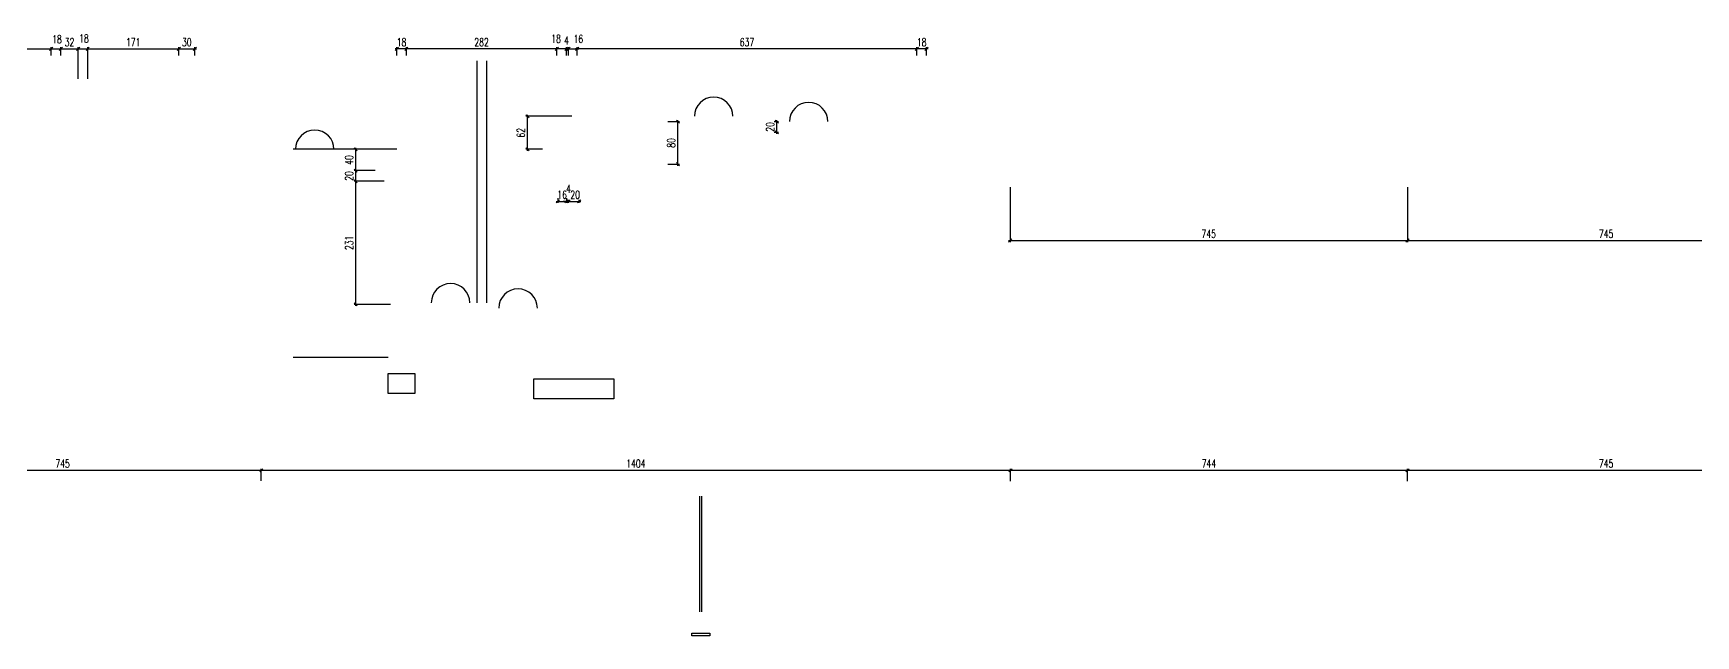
# Model space of a CAD drawing. Extents: x 307 to 786, y -197 to -94.
# Drawn here: x 363.76 to 394.93, y -135.85 to -124.54 of the extents above; entities that cross this region are included whole.
import ezdxf

# ---------------------------------------------------------------- set-up
doc = ezdxf.new("R2010")
doc.units = 0
doc.header["$LTSCALE"] = 0.5
doc.header["$MEASUREMENT"] = 0
doc.layers.get('DEFPOINTS').update_dxf_attribs({"linetype": 'CONTINUOUS'})
doc.layers.add('COTATION', color=7, linetype='CONTINUOUS')
doc.styles.add('ROMANS8', font='romans.shx', dxfattribs={"width": 0.7})
doc.dimstyles.new('COT50 cm', dxfattribs={"dimtxt": 0.15, "dimasz": 0.06, "dimexe": 0.03, "dimexo": 0.1, "dimgap": 0.05, "dimtad": 1, "dimdec": 0, "dimlfac": 100, "dimzin": 0, "dimdsep": 46, "dimtxsty": 'ROMANS8', "dimblk1": 'OBLIQUE', "dimblk2": 'OBLIQUE', "dimsah": 1, "dimcen": 0.03, "dimdle": 0.03, "dimclrt": 1, "dimadec": 0, "dimazin": 0, "dimtfac": 1, "dimtdec": 0, "dimtmove": 0, "dimatfit": 3, "dimfxl": 1, "dimfxlon": 1, "dimtolj": 1, "dimtzin": 0, "dimlwd": -1, "dimlwe": -1, "dimarcsym": 0})

# ---------------------------------------------------------------- blocks, each defined once
blk = doc.blocks.new('_Oblique')
at = {"layer": 'COTATION', "color": 0, "lineweight": -2}
blk.add_line((-0.5, -0.5), (0.5, 0.5), dxfattribs=at)
blk = doc.blocks.new('*D91')
at = {"layer": 'COTATION', "color": 0, "transparency": 16777216}
for p, q in [((382.071, -127.429), (382.071, -128.459)), ((389.52, -127.429), (389.52, -128.459)), ((382.041, -128.429), (389.55, -128.429))]:
    blk.add_line(p, q, dxfattribs=at)
at = {"layer": 'DEFPOINTS', "color": 0, "transparency": 16777216}
for p in [(382.071, -126.905), (389.52, -126.905), (389.52, -128.429)]:
    blk.add_point(p, dxfattribs=at)
at = {"layer": 'COTATION', "color": 0, "transparency": 16777216, "xscale": 0.06, "yscale": 0.06, "zscale": 0.06, "rotation": 180}
blk.add_blockref('_Oblique', (382.071, -128.429), dxfattribs=at)
at = {"layer": 'COTATION', "color": 0, "transparency": 16777216, "xscale": 0.06, "yscale": 0.06, "zscale": 0.06}
blk.add_blockref('_Oblique', (389.52, -128.429), dxfattribs=at)
at = {"layer": 'COTATION', "color": 1, "transparency": 16777216, "insert": (385.795, -128.304), "char_height": 0.15, "attachment_point": 5, "style": 'ROMANS8'}
blk.add_mtext('\\A1;745', dxfattribs=at)
blk = doc.blocks.new('*D92')
at = {"layer": 'COTATION', "color": 0, "transparency": 16777216}
for p, q in [((389.52, -127.429), (389.52, -128.459)), ((396.97, -127.608), (396.97, -128.459)), ((389.49, -128.429), (397, -128.429))]:
    blk.add_line(p, q, dxfattribs=at)
at = {"layer": 'DEFPOINTS', "color": 0, "transparency": 16777216}
for p in [(389.52, -126.905), (396.97, -127.508), (396.97, -128.429)]:
    blk.add_point(p, dxfattribs=at)
at = {"layer": 'COTATION', "color": 0, "transparency": 16777216, "xscale": 0.06, "yscale": 0.06, "zscale": 0.06, "rotation": 180}
blk.add_blockref('_Oblique', (389.52, -128.429), dxfattribs=at)
at = {"layer": 'COTATION', "color": 0, "transparency": 16777216, "xscale": 0.06, "yscale": 0.06, "zscale": 0.06}
blk.add_blockref('_Oblique', (396.97, -128.429), dxfattribs=at)
at = {"layer": 'COTATION', "color": 1, "transparency": 16777216, "insert": (393.245, -128.304), "char_height": 0.15, "attachment_point": 5, "style": 'ROMANS8'}
blk.add_mtext('\\A1;745', dxfattribs=at)
blk = doc.blocks.new('*D502')
at = {"layer": 'COTATION', "color": 0, "transparency": 16777216}
for p, q in [((360.553, -132.741), (368.063, -132.741)), ((360.583, -132.937), (360.583, -132.711)), ((368.033, -132.937), (368.033, -132.711))]:
    blk.add_line(p, q, dxfattribs=at)
at = {"layer": 'DEFPOINTS', "color": 0, "transparency": 16777216}
for p in [(368.033, -132.741), (360.583, -133.037), (368.033, -133.037)]:
    blk.add_point(p, dxfattribs=at)
at = {"layer": 'COTATION', "color": 0, "transparency": 16777216, "xscale": 0.06, "yscale": 0.06, "zscale": 0.06, "rotation": 180}
blk.add_blockref('_Oblique', (360.583, -132.741), dxfattribs=at)
at = {"layer": 'COTATION', "color": 0, "transparency": 16777216, "xscale": 0.06, "yscale": 0.06, "zscale": 0.06}
blk.add_blockref('_Oblique', (368.033, -132.741), dxfattribs=at)
at = {"layer": 'COTATION', "color": 1, "transparency": 16777216, "insert": (364.308, -132.616), "char_height": 0.15, "attachment_point": 5, "style": 'ROMANS8'}
blk.add_mtext('\\A1;745', dxfattribs=at)
blk = doc.blocks.new('*D503')
at = {"layer": 'COTATION', "color": 0, "transparency": 16777216}
for p, q in [((368.003, -132.741), (382.107, -132.741)), ((368.033, -132.937), (368.033, -132.711)), ((382.077, -132.942), (382.077, -132.711))]:
    blk.add_line(p, q, dxfattribs=at)
at = {"layer": 'DEFPOINTS', "color": 0, "transparency": 16777216}
for p in [(382.077, -132.741), (368.033, -133.037), (382.077, -133.042)]:
    blk.add_point(p, dxfattribs=at)
at = {"layer": 'COTATION', "color": 0, "transparency": 16777216, "xscale": 0.06, "yscale": 0.06, "zscale": 0.06, "rotation": 180}
blk.add_blockref('_Oblique', (368.033, -132.741), dxfattribs=at)
at = {"layer": 'COTATION', "color": 0, "transparency": 16777216, "xscale": 0.06, "yscale": 0.06, "zscale": 0.06}
blk.add_blockref('_Oblique', (382.077, -132.741), dxfattribs=at)
at = {"layer": 'COTATION', "color": 1, "transparency": 16777216, "insert": (375.055, -132.616), "char_height": 0.15, "attachment_point": 5, "style": 'ROMANS8'}
blk.add_mtext('\\A1;1404', dxfattribs=at)
blk = doc.blocks.new('*D504')
at = {"layer": 'COTATION', "color": 0, "transparency": 16777216}
for p, q in [((382.047, -132.741), (389.55, -132.741)), ((382.077, -132.942), (382.077, -132.711)), ((389.52, -132.942), (389.52, -132.711))]:
    blk.add_line(p, q, dxfattribs=at)
at = {"layer": 'DEFPOINTS', "color": 0, "transparency": 16777216}
for p in [(389.52, -132.741), (382.077, -133.042), (389.52, -133.042)]:
    blk.add_point(p, dxfattribs=at)
at = {"layer": 'COTATION', "color": 0, "transparency": 16777216, "xscale": 0.06, "yscale": 0.06, "zscale": 0.06, "rotation": 180}
blk.add_blockref('_Oblique', (382.077, -132.741), dxfattribs=at)
at = {"layer": 'COTATION', "color": 0, "transparency": 16777216, "xscale": 0.06, "yscale": 0.06, "zscale": 0.06}
blk.add_blockref('_Oblique', (389.52, -132.741), dxfattribs=at)
at = {"layer": 'COTATION', "color": 1, "transparency": 16777216, "insert": (385.798, -132.616), "char_height": 0.15, "attachment_point": 5, "style": 'ROMANS8'}
blk.add_mtext('\\A1;744', dxfattribs=at)
blk = doc.blocks.new('*D505')
at = {"layer": 'COTATION', "color": 0, "transparency": 16777216}
for p, q in [((389.49, -132.741), (397, -132.741)), ((389.52, -132.942), (389.52, -132.711)), ((396.97, -132.9), (396.97, -132.711))]:
    blk.add_line(p, q, dxfattribs=at)
at = {"layer": 'DEFPOINTS', "color": 0, "transparency": 16777216}
for p in [(396.97, -132.741), (389.52, -133.042), (396.97, -133)]:
    blk.add_point(p, dxfattribs=at)
at = {"layer": 'COTATION', "color": 0, "transparency": 16777216, "xscale": 0.06, "yscale": 0.06, "zscale": 0.06, "rotation": 180}
blk.add_blockref('_Oblique', (389.52, -132.741), dxfattribs=at)
at = {"layer": 'COTATION', "color": 0, "transparency": 16777216, "xscale": 0.06, "yscale": 0.06, "zscale": 0.06}
blk.add_blockref('_Oblique', (396.97, -132.741), dxfattribs=at)
at = {"layer": 'COTATION', "color": 1, "transparency": 16777216, "insert": (393.245, -132.616), "char_height": 0.15, "attachment_point": 5, "style": 'ROMANS8'}
blk.add_mtext('\\A1;745', dxfattribs=at)
blk = doc.blocks.new('*D756')
at = {"layer": 'COTATION', "color": 0, "transparency": 16777216}
for p, q in [((359.539, -124.832), (364.125, -124.832)), ((359.569, -125.832), (359.569, -124.802)), ((364.095, -124.958), (364.095, -124.802))]:
    blk.add_line(p, q, dxfattribs=at)
at = {"layer": 'DEFPOINTS', "color": 0, "transparency": 16777216}
for p in [(364.095, -124.832), (364.095, -125.058), (359.569, -126.96)]:
    blk.add_point(p, dxfattribs=at)
at = {"layer": 'COTATION', "color": 0, "transparency": 16777216, "xscale": 0.06, "yscale": 0.06, "zscale": 0.06, "rotation": 180}
blk.add_blockref('_Oblique', (359.569, -124.832), dxfattribs=at)
at = {"layer": 'COTATION', "color": 0, "transparency": 16777216, "xscale": 0.06, "yscale": 0.06, "zscale": 0.06}
blk.add_blockref('_Oblique', (364.095, -124.832), dxfattribs=at)
at = {"layer": 'COTATION', "color": 1, "transparency": 16777216, "insert": (361.832, -124.707), "char_height": 0.15, "attachment_point": 5, "style": 'ROMANS8'}
blk.add_mtext('\\A1;453', dxfattribs=at)
blk = doc.blocks.new('*D757')
at = {"layer": 'COTATION', "color": 0, "transparency": 16777216}
for p, q in [((364.065, -124.832), (364.305, -124.832)), ((364.095, -124.958), (364.095, -124.802)), ((364.275, -124.958), (364.275, -124.802))]:
    blk.add_line(p, q, dxfattribs=at)
at = {"layer": 'DEFPOINTS', "color": 0, "transparency": 16777216}
for p in [(364.275, -124.832), (364.095, -125.058), (364.275, -125.058)]:
    blk.add_point(p, dxfattribs=at)
at = {"layer": 'COTATION', "color": 0, "transparency": 16777216, "xscale": 0.06, "yscale": 0.06, "zscale": 0.06, "rotation": 180}
blk.add_blockref('_Oblique', (364.095, -124.832), dxfattribs=at)
at = {"layer": 'COTATION', "color": 0, "transparency": 16777216, "xscale": 0.06, "yscale": 0.06, "zscale": 0.06}
blk.add_blockref('_Oblique', (364.275, -124.832), dxfattribs=at)
at = {"layer": 'COTATION', "color": 1, "transparency": 16777216, "insert": (364.202, -124.651), "char_height": 0.15, "attachment_point": 5, "style": 'ROMANS8'}
blk.add_mtext('\\A1;18', dxfattribs=at)
blk = doc.blocks.new('*D758')
at = {"layer": 'COTATION', "color": 0, "transparency": 16777216}
for p, q in [((364.245, -124.832), (364.628, -124.832)), ((364.275, -124.958), (364.275, -124.802)), ((364.598, -125.397), (364.598, -124.802))]:
    blk.add_line(p, q, dxfattribs=at)
at = {"layer": 'DEFPOINTS', "color": 0, "transparency": 16777216}
for p in [(364.598, -124.832), (364.275, -125.058), (364.598, -125.497)]:
    blk.add_point(p, dxfattribs=at)
at = {"layer": 'COTATION', "color": 0, "transparency": 16777216, "xscale": 0.06, "yscale": 0.06, "zscale": 0.06, "rotation": 180}
blk.add_blockref('_Oblique', (364.275, -124.832), dxfattribs=at)
at = {"layer": 'COTATION', "color": 0, "transparency": 16777216, "xscale": 0.06, "yscale": 0.06, "zscale": 0.06}
blk.add_blockref('_Oblique', (364.598, -124.832), dxfattribs=at)
at = {"layer": 'COTATION', "color": 1, "transparency": 16777216, "insert": (364.437, -124.707), "char_height": 0.15, "attachment_point": 5, "style": 'ROMANS8'}
blk.add_mtext('\\A1;32', dxfattribs=at)
blk = doc.blocks.new('*D759')
at = {"layer": 'COTATION', "color": 0, "transparency": 16777216}
for p, q in [((364.568, -124.832), (364.808, -124.832)), ((364.598, -125.397), (364.598, -124.802)), ((364.778, -125.397), (364.778, -124.802))]:
    blk.add_line(p, q, dxfattribs=at)
at = {"layer": 'DEFPOINTS', "color": 0, "transparency": 16777216}
for p in [(364.778, -124.832), (364.598, -125.497), (364.778, -125.497)]:
    blk.add_point(p, dxfattribs=at)
at = {"layer": 'COTATION', "color": 0, "transparency": 16777216, "xscale": 0.06, "yscale": 0.06, "zscale": 0.06, "rotation": 180}
blk.add_blockref('_Oblique', (364.598, -124.832), dxfattribs=at)
at = {"layer": 'COTATION', "color": 0, "transparency": 16777216, "xscale": 0.06, "yscale": 0.06, "zscale": 0.06}
blk.add_blockref('_Oblique', (364.778, -124.832), dxfattribs=at)
at = {"layer": 'COTATION', "color": 1, "transparency": 16777216, "insert": (364.709, -124.636), "char_height": 0.15, "attachment_point": 5, "style": 'ROMANS8'}
blk.add_mtext('\\A1;18', dxfattribs=at)
blk = doc.blocks.new('*D760')
at = {"layer": 'COTATION', "color": 0, "transparency": 16777216}
for p, q in [((364.748, -124.832), (366.515, -124.832)), ((364.778, -125.397), (364.778, -124.802)), ((366.485, -124.958), (366.485, -124.802))]:
    blk.add_line(p, q, dxfattribs=at)
at = {"layer": 'DEFPOINTS', "color": 0, "transparency": 16777216}
for p in [(366.485, -124.832), (366.485, -125.058), (364.778, -125.497)]:
    blk.add_point(p, dxfattribs=at)
at = {"layer": 'COTATION', "color": 0, "transparency": 16777216, "xscale": 0.06, "yscale": 0.06, "zscale": 0.06, "rotation": 180}
blk.add_blockref('_Oblique', (364.778, -124.832), dxfattribs=at)
at = {"layer": 'COTATION', "color": 0, "transparency": 16777216, "xscale": 0.06, "yscale": 0.06, "zscale": 0.06}
blk.add_blockref('_Oblique', (366.485, -124.832), dxfattribs=at)
at = {"layer": 'COTATION', "color": 1, "transparency": 16777216, "insert": (365.632, -124.707), "char_height": 0.15, "attachment_point": 5, "style": 'ROMANS8'}
blk.add_mtext('\\A1;171', dxfattribs=at)
blk = doc.blocks.new('*D761')
at = {"layer": 'COTATION', "color": 0, "transparency": 16777216}
for p, q in [((366.455, -124.832), (366.815, -124.832)), ((366.485, -124.958), (366.485, -124.802)), ((366.785, -124.958), (366.785, -124.802))]:
    blk.add_line(p, q, dxfattribs=at)
at = {"layer": 'DEFPOINTS', "color": 0, "transparency": 16777216}
for p in [(366.785, -124.832), (366.485, -125.058), (366.785, -125.058)]:
    blk.add_point(p, dxfattribs=at)
at = {"layer": 'COTATION', "color": 0, "transparency": 16777216, "xscale": 0.06, "yscale": 0.06, "zscale": 0.06, "rotation": 180}
blk.add_blockref('_Oblique', (366.485, -124.832), dxfattribs=at)
at = {"layer": 'COTATION', "color": 0, "transparency": 16777216, "xscale": 0.06, "yscale": 0.06, "zscale": 0.06}
blk.add_blockref('_Oblique', (366.785, -124.832), dxfattribs=at)
at = {"layer": 'COTATION', "color": 1, "transparency": 16777216, "insert": (366.635, -124.707), "char_height": 0.15, "attachment_point": 5, "style": 'ROMANS8'}
blk.add_mtext('\\A1;30', dxfattribs=at)
blk = doc.blocks.new('*D766')
at = {"layer": 'COTATION', "color": 0, "transparency": 16777216}
for p, q in [((380.533, -124.832), (380.293, -124.832)), ((380.323, -124.958), (380.323, -124.802)), ((380.503, -124.958), (380.503, -124.802))]:
    blk.add_line(p, q, dxfattribs=at)
at = {"layer": 'DEFPOINTS', "color": 0, "transparency": 16777216}
for p in [(380.323, -124.832), (380.323, -125.058), (380.503, -125.058)]:
    blk.add_point(p, dxfattribs=at)
at = {"layer": 'COTATION', "color": 0, "transparency": 16777216, "xscale": 0.06, "yscale": 0.06, "zscale": 0.06, "rotation": 180}
blk.add_blockref('_Oblique', (380.323, -124.832), dxfattribs=at)
at = {"layer": 'COTATION', "color": 0, "transparency": 16777216, "xscale": 0.06, "yscale": 0.06, "zscale": 0.06}
blk.add_blockref('_Oblique', (380.503, -124.832), dxfattribs=at)
at = {"layer": 'COTATION', "color": 1, "transparency": 16777216, "insert": (380.413, -124.707), "char_height": 0.15, "attachment_point": 5, "style": 'ROMANS8'}
blk.add_mtext('\\A1;18', dxfattribs=at)
blk = doc.blocks.new('*D767')
at = {"layer": 'COTATION', "color": 0, "transparency": 16777216}
for p, q in [((380.353, -124.832), (373.923, -124.832)), ((373.953, -124.958), (373.953, -124.802)), ((380.323, -124.958), (380.323, -124.802))]:
    blk.add_line(p, q, dxfattribs=at)
at = {"layer": 'DEFPOINTS', "color": 0, "transparency": 16777216}
for p in [(373.953, -124.832), (373.953, -125.058), (380.323, -125.058)]:
    blk.add_point(p, dxfattribs=at)
at = {"layer": 'COTATION', "color": 0, "transparency": 16777216, "xscale": 0.06, "yscale": 0.06, "zscale": 0.06, "rotation": 180}
blk.add_blockref('_Oblique', (373.953, -124.832), dxfattribs=at)
at = {"layer": 'COTATION', "color": 0, "transparency": 16777216, "xscale": 0.06, "yscale": 0.06, "zscale": 0.06}
blk.add_blockref('_Oblique', (380.323, -124.832), dxfattribs=at)
at = {"layer": 'COTATION', "color": 1, "transparency": 16777216, "insert": (377.138, -124.707), "char_height": 0.15, "attachment_point": 5, "style": 'ROMANS8'}
blk.add_mtext('\\A1;637', dxfattribs=at)
blk = doc.blocks.new('*D768')
at = {"layer": 'COTATION', "color": 0, "transparency": 16777216}
for p, q in [((373.783, -124.832), (373.543, -124.832)), ((373.573, -124.958), (373.573, -124.802)), ((373.753, -124.958), (373.753, -124.802))]:
    blk.add_line(p, q, dxfattribs=at)
at = {"layer": 'DEFPOINTS', "color": 0, "transparency": 16777216}
for p in [(373.573, -124.832), (373.573, -125.058), (373.753, -125.058)]:
    blk.add_point(p, dxfattribs=at)
at = {"layer": 'COTATION', "color": 0, "transparency": 16777216, "xscale": 0.06, "yscale": 0.06, "zscale": 0.06, "rotation": 180}
blk.add_blockref('_Oblique', (373.573, -124.832), dxfattribs=at)
at = {"layer": 'COTATION', "color": 0, "transparency": 16777216, "xscale": 0.06, "yscale": 0.06, "zscale": 0.06}
blk.add_blockref('_Oblique', (373.753, -124.832), dxfattribs=at)
at = {"layer": 'COTATION', "color": 1, "transparency": 16777216, "insert": (373.559, -124.641), "char_height": 0.15, "attachment_point": 5, "style": 'ROMANS8'}
blk.add_mtext('\\A1;18', dxfattribs=at)
blk = doc.blocks.new('*D769')
at = {"layer": 'COTATION', "color": 0, "transparency": 16777216}
for p, q in [((373.753, -124.832), (373.693, -124.832)), ((373.753, -124.856), (373.753, -124.802)), ((373.793, -124.832), (373.753, -124.832)), ((373.793, -124.958), (373.793, -124.802)), ((373.793, -124.832), (373.853, -124.832))]:
    blk.add_line(p, q, dxfattribs=at)
at = {"layer": 'DEFPOINTS', "color": 0, "transparency": 16777216}
for p in [(373.753, -124.832), (373.753, -124.956), (373.793, -125.058)]:
    blk.add_point(p, dxfattribs=at)
at = {"layer": 'COTATION', "color": 0, "transparency": 16777216, "xscale": 0.06, "yscale": 0.06, "zscale": 0.06}
blk.add_blockref('_Oblique', (373.753, -124.832), dxfattribs=at)
at = {"layer": 'COTATION', "color": 0, "transparency": 16777216, "xscale": 0.06, "yscale": 0.06, "zscale": 0.06, "rotation": 180}
blk.add_blockref('_Oblique', (373.793, -124.832), dxfattribs=at)
at = {"layer": 'COTATION', "color": 1, "transparency": 16777216, "insert": (373.753, -124.677), "char_height": 0.15, "attachment_point": 5, "style": 'ROMANS8'}
blk.add_mtext('\\A1;4', dxfattribs=at)
blk = doc.blocks.new('*D770')
at = {"layer": 'COTATION', "color": 0, "transparency": 16777216}
for p, q in [((373.603, -124.832), (370.722, -124.832)), ((370.752, -124.958), (370.752, -124.802)), ((373.573, -124.958), (373.573, -124.802))]:
    blk.add_line(p, q, dxfattribs=at)
at = {"layer": 'DEFPOINTS', "color": 0, "transparency": 16777216}
for p in [(370.752, -124.832), (370.752, -125.058), (373.573, -125.058)]:
    blk.add_point(p, dxfattribs=at)
at = {"layer": 'COTATION', "color": 0, "transparency": 16777216, "xscale": 0.06, "yscale": 0.06, "zscale": 0.06, "rotation": 180}
blk.add_blockref('_Oblique', (370.752, -124.832), dxfattribs=at)
at = {"layer": 'COTATION', "color": 0, "transparency": 16777216, "xscale": 0.06, "yscale": 0.06, "zscale": 0.06}
blk.add_blockref('_Oblique', (373.573, -124.832), dxfattribs=at)
at = {"layer": 'COTATION', "color": 1, "transparency": 16777216, "insert": (372.162, -124.707), "char_height": 0.15, "attachment_point": 5, "style": 'ROMANS8'}
blk.add_mtext('\\A1;282', dxfattribs=at)
blk = doc.blocks.new('*D771')
at = {"layer": 'COTATION', "color": 0, "transparency": 16777216}
for p, q in [((370.782, -124.832), (370.542, -124.832)), ((370.572, -124.958), (370.572, -124.802)), ((370.752, -124.958), (370.752, -124.802))]:
    blk.add_line(p, q, dxfattribs=at)
at = {"layer": 'DEFPOINTS', "color": 0, "transparency": 16777216}
for p in [(370.572, -124.832), (370.572, -125.058), (370.752, -125.058)]:
    blk.add_point(p, dxfattribs=at)
at = {"layer": 'COTATION', "color": 0, "transparency": 16777216, "xscale": 0.06, "yscale": 0.06, "zscale": 0.06, "rotation": 180}
blk.add_blockref('_Oblique', (370.572, -124.832), dxfattribs=at)
at = {"layer": 'COTATION', "color": 0, "transparency": 16777216, "xscale": 0.06, "yscale": 0.06, "zscale": 0.06}
blk.add_blockref('_Oblique', (370.752, -124.832), dxfattribs=at)
at = {"layer": 'COTATION', "color": 1, "transparency": 16777216, "insert": (370.662, -124.707), "char_height": 0.15, "attachment_point": 5, "style": 'ROMANS8'}
blk.add_mtext('\\A1;18', dxfattribs=at)
blk = doc.blocks.new('*D772')
at = {"layer": 'COTATION', "color": 0, "transparency": 16777216}
for p, q in [((370.337, -127.317), (369.773, -127.317)), ((369.803, -129.657), (369.803, -127.287)), ((370.452, -129.627), (369.773, -129.627))]:
    blk.add_line(p, q, dxfattribs=at)
at = {"layer": 'DEFPOINTS', "color": 0, "transparency": 16777216}
for p in [(369.803, -127.317), (370.437, -127.317), (370.552, -129.627)]:
    blk.add_point(p, dxfattribs=at)
at = {"layer": 'COTATION', "color": 0, "transparency": 16777216, "xscale": 0.06, "yscale": 0.06, "zscale": 0.06}
for p, rotation in [((369.803, -127.317), 90), ((369.803, -129.627), 270)]:
    blk.add_blockref('_Oblique', p, dxfattribs=dict(at, rotation=rotation))
at = {"layer": 'COTATION', "color": 1, "transparency": 16777216, "insert": (369.678, -128.472), "char_height": 0.15, "attachment_point": 5, "rotation": 90, "style": 'ROMANS8'}
blk.add_mtext('\\A1;231', dxfattribs=at)
blk = doc.blocks.new('*D773')
at = {"layer": 'COTATION', "color": 0, "transparency": 16777216}
for p, q in [((370.168, -127.117), (369.773, -127.117)), ((369.803, -127.347), (369.803, -127.087)), ((370.337, -127.317), (369.773, -127.317))]:
    blk.add_line(p, q, dxfattribs=at)
at = {"layer": 'DEFPOINTS', "color": 0, "transparency": 16777216}
for p in [(369.803, -127.117), (370.268, -127.117), (370.437, -127.317)]:
    blk.add_point(p, dxfattribs=at)
at = {"layer": 'COTATION', "color": 0, "transparency": 16777216, "xscale": 0.06, "yscale": 0.06, "zscale": 0.06}
for p, rotation in [((369.803, -127.117), 90), ((369.803, -127.317), 270)]:
    blk.add_blockref('_Oblique', p, dxfattribs=dict(at, rotation=rotation))
at = {"layer": 'COTATION', "color": 1, "transparency": 16777216, "insert": (369.678, -127.217), "char_height": 0.15, "attachment_point": 5, "rotation": 90, "style": 'ROMANS8'}
blk.add_mtext('\\A1;20', dxfattribs=at)
blk = doc.blocks.new('*D774')
at = {"layer": 'COTATION', "color": 0, "transparency": 16777216}
for p, q in [((370.299, -126.717), (369.773, -126.717)), ((369.803, -127.147), (369.803, -126.687)), ((370.168, -127.117), (369.773, -127.117))]:
    blk.add_line(p, q, dxfattribs=at)
at = {"layer": 'DEFPOINTS', "color": 0, "transparency": 16777216}
for p in [(369.803, -126.717), (370.399, -126.717), (370.268, -127.117)]:
    blk.add_point(p, dxfattribs=at)
at = {"layer": 'COTATION', "color": 0, "transparency": 16777216, "xscale": 0.06, "yscale": 0.06, "zscale": 0.06}
for p, rotation in [((369.803, -126.717), 90), ((369.803, -127.117), 270)]:
    blk.add_blockref('_Oblique', p, dxfattribs=dict(at, rotation=rotation))
at = {"layer": 'COTATION', "color": 1, "transparency": 16777216, "insert": (369.678, -126.917), "char_height": 0.15, "attachment_point": 5, "rotation": 90, "style": 'ROMANS8'}
blk.add_mtext('\\A1;40', dxfattribs=at)
blk = doc.blocks.new('*D775')
at = {"layer": 'COTATION', "color": 0, "transparency": 16777216}
for p, q in [((375.656, -126.197), (375.874, -126.197)), ((375.844, -127.027), (375.844, -126.167)), ((375.656, -126.997), (375.874, -126.997))]:
    blk.add_line(p, q, dxfattribs=at)
at = {"layer": 'DEFPOINTS', "color": 0, "transparency": 16777216}
for p in [(375.556, -126.197), (375.844, -126.197), (375.556, -126.997)]:
    blk.add_point(p, dxfattribs=at)
at = {"layer": 'COTATION', "color": 0, "transparency": 16777216, "xscale": 0.06, "yscale": 0.06, "zscale": 0.06}
for p, rotation in [((375.844, -126.197), 90), ((375.844, -126.997), 270)]:
    blk.add_blockref('_Oblique', p, dxfattribs=dict(at, rotation=rotation))
at = {"layer": 'COTATION', "color": 1, "transparency": 16777216, "insert": (375.719, -126.597), "char_height": 0.15, "attachment_point": 5, "rotation": 90, "style": 'ROMANS8'}
blk.add_mtext('\\A1;80', dxfattribs=at)
blk = doc.blocks.new('*D776')
at = {"layer": 'COTATION', "color": 0, "transparency": 16777216}
for p, q in [((377.648, -126.197), (377.726, -126.197)), ((377.696, -126.427), (377.696, -126.167)), ((377.648, -126.397), (377.726, -126.397))]:
    blk.add_line(p, q, dxfattribs=at)
at = {"layer": 'DEFPOINTS', "color": 0, "transparency": 16777216}
for p in [(377.548, -126.197), (377.696, -126.197), (377.548, -126.397)]:
    blk.add_point(p, dxfattribs=at)
at = {"layer": 'COTATION', "color": 0, "transparency": 16777216, "xscale": 0.06, "yscale": 0.06, "zscale": 0.06}
for p, rotation in [((377.696, -126.197), 90), ((377.696, -126.397), 270)]:
    blk.add_blockref('_Oblique', p, dxfattribs=dict(at, rotation=rotation))
at = {"layer": 'COTATION', "color": 1, "transparency": 16777216, "insert": (377.571, -126.297), "char_height": 0.15, "attachment_point": 5, "rotation": 90, "style": 'ROMANS8'}
blk.add_mtext('\\A1;20', dxfattribs=at)
blk = doc.blocks.new('*D777')
at = {"layer": 'COTATION', "color": 0, "transparency": 16777216}
for p, q in [((373.763, -124.832), (373.983, -124.832)), ((373.793, -124.856), (373.793, -124.802)), ((373.953, -124.882), (373.953, -124.802))]:
    blk.add_line(p, q, dxfattribs=at)
at = {"layer": 'DEFPOINTS', "color": 0, "transparency": 16777216}
for p in [(373.793, -124.956), (373.953, -124.832), (373.953, -124.982)]:
    blk.add_point(p, dxfattribs=at)
at = {"layer": 'COTATION', "color": 0, "transparency": 16777216, "xscale": 0.06, "yscale": 0.06, "zscale": 0.06, "rotation": 180}
blk.add_blockref('_Oblique', (373.793, -124.832), dxfattribs=at)
at = {"layer": 'COTATION', "color": 0, "transparency": 16777216, "xscale": 0.06, "yscale": 0.06, "zscale": 0.06}
blk.add_blockref('_Oblique', (373.953, -124.832), dxfattribs=at)
at = {"layer": 'COTATION', "color": 1, "transparency": 16777216, "insert": (373.977, -124.645), "char_height": 0.15, "attachment_point": 5, "style": 'ROMANS8'}
blk.add_mtext('\\A1;16', dxfattribs=at)
blk = doc.blocks.new('*D778')
at = {"layer": 'COTATION', "color": 0, "transparency": 16777216}
for p, q in [((373.563, -127.693), (373.783, -127.693)), ((373.593, -127.634), (373.593, -127.723)), ((373.753, -127.634), (373.753, -127.723))]:
    blk.add_line(p, q, dxfattribs=at)
at = {"layer": 'DEFPOINTS', "color": 0, "transparency": 16777216}
for p in [(373.593, -127.534), (373.753, -127.534), (373.753, -127.693)]:
    blk.add_point(p, dxfattribs=at)
at = {"layer": 'COTATION', "color": 0, "transparency": 16777216, "xscale": 0.06, "yscale": 0.06, "zscale": 0.06, "rotation": 180}
blk.add_blockref('_Oblique', (373.593, -127.693), dxfattribs=at)
at = {"layer": 'COTATION', "color": 0, "transparency": 16777216, "xscale": 0.06, "yscale": 0.06, "zscale": 0.06}
blk.add_blockref('_Oblique', (373.753, -127.693), dxfattribs=at)
at = {"layer": 'COTATION', "color": 1, "transparency": 16777216, "insert": (373.673, -127.568), "char_height": 0.15, "attachment_point": 5, "style": 'ROMANS8'}
blk.add_mtext('\\A1;16', dxfattribs=at)
blk = doc.blocks.new('*D779')
at = {"layer": 'COTATION', "color": 0, "transparency": 16777216}
for p, q in [((373.753, -127.693), (373.693, -127.693)), ((373.753, -127.634), (373.753, -127.723)), ((373.753, -127.693), (373.793, -127.693)), ((373.793, -127.718), (373.793, -127.663)), ((373.793, -127.693), (373.853, -127.693))]:
    blk.add_line(p, q, dxfattribs=at)
at = {"layer": 'DEFPOINTS', "color": 0, "transparency": 16777216}
for p in [(373.753, -127.534), (373.793, -127.693), (373.793, -127.818)]:
    blk.add_point(p, dxfattribs=at)
at = {"layer": 'COTATION', "color": 0, "transparency": 16777216, "xscale": 0.06, "yscale": 0.06, "zscale": 0.06}
blk.add_blockref('_Oblique', (373.753, -127.693), dxfattribs=at)
at = {"layer": 'COTATION', "color": 0, "transparency": 16777216, "xscale": 0.06, "yscale": 0.06, "zscale": 0.06, "rotation": 180}
blk.add_blockref('_Oblique', (373.793, -127.693), dxfattribs=at)
at = {"layer": 'COTATION', "color": 1, "transparency": 16777216, "insert": (373.793, -127.456), "char_height": 0.15, "attachment_point": 5, "style": 'ROMANS8'}
blk.add_mtext('\\A1;4', dxfattribs=at)
blk = doc.blocks.new('*D780')
at = {"layer": 'COTATION', "color": 0, "transparency": 16777216}
for p, q in [((373.763, -127.693), (374.023, -127.693)), ((373.793, -127.718), (373.793, -127.663)), ((373.993, -127.718), (373.993, -127.663))]:
    blk.add_line(p, q, dxfattribs=at)
at = {"layer": 'DEFPOINTS', "color": 0, "transparency": 16777216}
for p in [(373.993, -127.693), (373.793, -127.818), (373.993, -127.818)]:
    blk.add_point(p, dxfattribs=at)
at = {"layer": 'COTATION', "color": 0, "transparency": 16777216, "xscale": 0.06, "yscale": 0.06, "zscale": 0.06, "rotation": 180}
blk.add_blockref('_Oblique', (373.793, -127.693), dxfattribs=at)
at = {"layer": 'COTATION', "color": 0, "transparency": 16777216, "xscale": 0.06, "yscale": 0.06, "zscale": 0.06}
blk.add_blockref('_Oblique', (373.993, -127.693), dxfattribs=at)
at = {"layer": 'COTATION', "color": 1, "transparency": 16777216, "insert": (373.917, -127.568), "char_height": 0.15, "attachment_point": 5, "style": 'ROMANS8'}
blk.add_mtext('\\A1;20', dxfattribs=at)
blk = doc.blocks.new('*D781')
at = {"layer": 'COTATION', "color": 0, "transparency": 16777216}
for p, q in [((373.853, -126.097), (372.995, -126.097)), ((373.025, -126.747), (373.025, -126.067)), ((373.305, -126.717), (372.995, -126.717))]:
    blk.add_line(p, q, dxfattribs=at)
at = {"layer": 'DEFPOINTS', "color": 0, "transparency": 16777216}
for p in [(373.025, -126.097), (373.953, -126.097), (373.405, -126.717)]:
    blk.add_point(p, dxfattribs=at)
at = {"layer": 'COTATION', "color": 0, "transparency": 16777216, "xscale": 0.06, "yscale": 0.06, "zscale": 0.06}
for p, rotation in [((373.025, -126.097), 90), ((373.025, -126.717), 270)]:
    blk.add_blockref('_Oblique', p, dxfattribs=dict(at, rotation=rotation))
at = {"layer": 'COTATION', "color": 1, "transparency": 16777216, "insert": (372.9, -126.407), "char_height": 0.15, "attachment_point": 5, "rotation": 90, "style": 'ROMANS8'}
blk.add_mtext('\\A1;62', dxfattribs=at)

msp = doc.modelspace()

# ---------------------------------------------------------------- linework, layer by layer
at = {"layer": 'COTATION', "color": 8}
for p, q in [((372.0724, -125.0577), (372.0724, -129.5966)), ((372.2524, -125.0577), (372.2524, -129.5966)), ((376.2545, -135.3947), (376.2545, -133.2261)), ((376.2945, -135.3941), (376.2945, -133.2261))]:
    msp.add_line(p, q, dxfattribs=at)
at = {"layer": 'COTATION'}
for p, q in [((370.5718, -126.7168), (368.6297, -126.7168)), ((370.4118, -130.6266), (368.6297, -130.6266))]:
    msp.add_line(p, q, dxfattribs=at)
for points in [[(370.4118, -130.9266), (370.9118, -130.9266), (370.9118, -131.2976), (370.4118, -131.2976)], [(373.1429, -131.0266), (374.6429, -131.0266), (374.6429, -131.3976), (373.1429, -131.3976)], [(376.1044, -135.7947), (376.4445, -135.7947), (376.4445, -135.8463), (376.1044, -135.8463)]]:
    msp.add_lwpolyline(points, close=True, dxfattribs=at)
for centre in [(376.5136, -126.0969), (378.2944, -126.1969), (369.0342, -126.7168), (371.5812, -129.5966), (372.8467, -129.6966)]:
    msp.add_arc(centre, 0.3611, 0, 180, dxfattribs=at)

# ---------------------------------------------------------------- dimensions: what is measured, and where the dimension line sits
for base, p1, p2, picture, middle in [((364.0953, -124.8322), (359.5685, -126.9601), (364.0953, -125.0577), '*D756', (361.8319, -124.7072)), ((364.598, -124.8322), (364.2753, -125.0577), (364.598, -125.4967), '*D758', (364.4366, -124.7072)), ((366.4852, -124.8322), (364.778, -125.4967), (366.4852, -125.0577), '*D760', (365.6316, -124.7072)), ((366.7852, -124.8322), (366.4852, -125.0577), (366.7852, -125.0577), '*D761', (366.6352, -124.7072)), ((396.9697, -128.4293), (389.5197, -126.9054), (396.9697, -127.5079), '*D92', (393.2447, -128.3043))]:
    dim = msp.add_linear_dim(base=base, p1=p1, p2=p2, dimstyle='COT50 cm', override={"dimtmove": 1}, dxfattribs=at)
    dim.commit()
    dim.dimension.update_dxf_attribs({"geometry": picture, "text_midpoint": middle})
for base, p1, p2, picture, middle in [((364.2753, -124.8322), (364.0953, -125.0577), (364.2753, -125.0577), '*D757', (364.2021, -124.7761)), ((364.778, -124.8322), (364.598, -125.4967), (364.778, -125.4967), '*D759', (364.7093, -124.7612)), ((373.7931, -127.6925), (373.7531, -127.5337), (373.7931, -127.8184), '*D779', (373.7931, -127.5808)), ((373.9932, -127.6925), (373.7931, -127.8184), (373.9932, -127.8184), '*D780', (373.9167, -127.6925))]:
    dim = msp.add_linear_dim(base=base, p1=p1, p2=p2, dimstyle='COT50 cm', override={"dimtmove": 1}, dxfattribs=at)
    dim.commit()
    dim.dimension.update_dxf_attribs({"geometry": picture, "text_midpoint": middle, "dimtype": 160})
for base, p1, p2, angle, picture, middle in [((370.5718, -124.8321), (370.7519, -125.0577), (370.5718, -125.0577), 180, '*D771', (370.6618, -124.8321)), ((373.5728, -124.8321), (373.7528, -125.0576), (373.5728, -125.0576), 180, '*D768', (373.5588, -124.7662)), ((373.7528, -124.8321), (373.7931, -125.0577), (373.7528, -124.9564), 180, '*D769', (373.7528, -124.8021)), ((373.9531, -124.8321), (373.7931, -124.9564), (373.9531, -124.9825), 180, '*D777', (373.9771, -124.7699)), ((369.8031, -127.1168), (370.4368, -127.3168), (370.2678, -127.1168), 90, '*D773', (369.8031, -127.2168))]:
    dim = msp.add_linear_dim(base=base, p1=p1, p2=p2, angle=angle, dimstyle='COT50 cm', override={"dimtmove": 1}, dxfattribs=at)
    dim.commit()
    dim.dimension.update_dxf_attribs({"geometry": picture, "text_midpoint": middle, "dimtype": 160})
for base, p1, p2, angle, picture, middle in [((370.7519, -124.8321), (373.5728, -125.0576), (370.7519, -125.0577), 180, '*D770', (372.1624, -124.7071)), ((373.9531, -124.8321), (380.3232, -125.0577), (373.9531, -125.0577), 180, '*D767', (377.1381, -124.7071)), ((369.8031, -126.7168), (370.2678, -127.1168), (370.3993, -126.7168), 90, '*D774', (369.6781, -126.9168))]:
    dim = msp.add_linear_dim(base=base, p1=p1, p2=p2, angle=angle, dimstyle='COT50 cm', override={"dimtmove": 1}, dxfattribs=at)
    dim.commit()
    dim.dimension.update_dxf_attribs({"geometry": picture, "text_midpoint": middle})
for base, p1, p2, angle, picture, middle in [((380.3232, -124.8322), (380.5032, -125.0577), (380.3232, -125.0577), 180, '*D766', (380.4132, -124.8322)), ((377.6959, -126.1969), (377.5482, -126.3969), (377.5482, -126.1969), 90, '*D776', (377.6959, -126.2969))]:
    dim = msp.add_linear_dim(base=base, p1=p1, p2=p2, angle=angle, dimstyle='COT50 cm', dxfattribs=at)
    dim.commit()
    dim.dimension.update_dxf_attribs({"geometry": picture, "text_midpoint": middle, "dimtype": 160})
for base, p1, p2, picture, middle in [((373.0253, -126.0968), (373.4054, -126.7168), (373.9531, -126.0968), '*D781', (372.9003, -126.4068)), ((375.8443, -126.1969), (375.5564, -126.9969), (375.5564, -126.1969), '*D775', (375.7193, -126.5969)), ((369.8031, -127.3168), (370.5518, -129.6269), (370.4368, -127.3168), '*D772', (369.6781, -128.4719))]:
    dim = msp.add_linear_dim(base=base, p1=p1, p2=p2, angle=90, dimstyle='COT50 cm', dxfattribs=at)
    dim.commit()
    dim.dimension.update_dxf_attribs({"geometry": picture, "text_midpoint": middle})
for base, p1, p2, picture, middle in [((389.5197, -128.4293), (382.0707, -126.9054), (389.5197, -126.9054), '*D91', (385.7952, -128.3043)), ((368.0328, -132.741), (360.5828, -133.0373), (368.0328, -133.0373), '*D502', (364.3078, -132.616)), ((382.0773, -132.741), (368.0328, -133.0373), (382.0773, -133.0418), '*D503', (375.0551, -132.616)), ((389.5197, -132.741), (382.0773, -133.0418), (389.5197, -133.0418), '*D504', (385.7985, -132.616)), ((396.9697, -132.741), (389.5197, -133.0418), (396.9697, -133.0004), '*D505', (393.2447, -132.616))]:
    dim = msp.add_linear_dim(base=base, p1=p1, p2=p2, dimstyle='COT50 cm', dxfattribs=at)
    dim.commit()
    dim.dimension.update_dxf_attribs({"geometry": picture, "text_midpoint": middle})
dim = msp.add_linear_dim(base=(373.7531, -127.6925), p1=(373.5931, -127.5337), p2=(373.7531, -127.5337), dimstyle='COT50 cm', dxfattribs=at)
dim.commit()
dim.dimension.update_dxf_attribs({"geometry": '*D778', "text_midpoint": (373.6731, -127.6925), "dimtype": 160})

doc.saveas('drawing.dxf')
